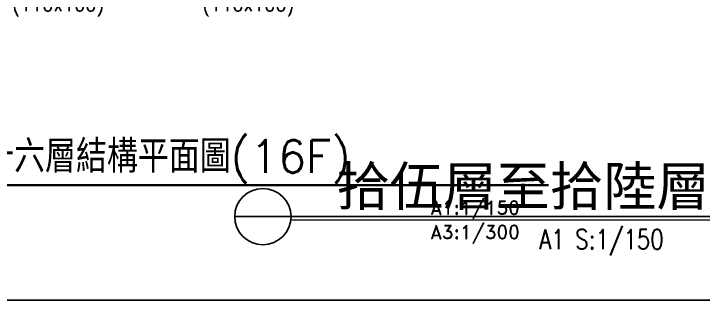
# Model space of a CAD drawing. Header units: millimetres. Extents: x -3377 to 119122, y -22007 to 15479.
# Drawn here: x 77389 to 79295, y 3880 to 4671 of the extents above; entities that cross this region are included whole.
import ezdxf
from ezdxf.enums import TextEntityAlignment as Align

# ---------------------------------------------------------------- set-up
doc = ezdxf.new("R2010")
doc.units = ezdxf.units.MM
doc.header["$LTSCALE"] = 150
doc.header["$MEASUREMENT"] = 0
doc.layers.get('0').update_dxf_attribs({"plot": 0})
doc.layers.add('5', color=5, linetype='Continuous', lineweight=13)
doc.layers.add('LABEL', color=1, linetype='Continuous', plot=False)
doc.layers.add('S-ARCH', color=252, linetype='Continuous', plot=False)
for name, color, linetype in [('S-TEXTC', 3, 'Continuous'), ('S-TITLE', 2, 'Continuous'), ('TEXT', 2, 'Continuous')]:
    doc.layers.add(name, color=color, linetype=linetype)
doc.styles.add('CD1', font='romand', dxfattribs={"height": 3})
doc.styles.add('CS4', font='romans.shx', dxfattribs={"width": 0.7, "height": 45, "bigfont": 'lsp.shx'})
doc.styles.add('CT', font='')
doc.styles.add('ET', font='simplex.shx', dxfattribs={"width": 0.8})
doc.styles.get('CT').set_extended_font_data('DFKai-SB')

# ---------------------------------------------------------------- blocks, each defined once
blk = doc.blocks.new('DwFm')
blk.add_lwpolyline([(-12110.4, -3880.1), (0, -3880.1)])
blk = doc.blocks.new('A$C16E17CE1')
at = {"layer": '5', "color": 252, "linetype": 'Continuous'}
blk.add_lwpolyline([(-56.6, -1367.4), (1144.1, -1367.4)], dxfattribs=at)
at = {"layer": 'LABEL', "color": 252}
blk.add_lwpolyline([(-212, -1358.3), (1144.1, -1358.3)], dxfattribs=at)
at = {"layer": 'LABEL', "color": 252, "linetype": 'Continuous'}
blk.add_arc((-134.2, -1358.3), 77.8, 180.0000014999924, 179.9999985000077, dxfattribs=at)
at = {"layer": 'TEXT', "color": 252, "linetype": 'Continuous', "style": 'CT', "width": 1}
blk.add_text('拾伍層至拾陸層平面圖', height=108, dxfattribs=at).set_placement((69.6, -1328))
at = {"layer": 'TEXT', "color": 252, "style": 'ET', "width": 0.8}
blk.add_text('A1 S:1/150', height=54, dxfattribs=at).set_placement((973.5, -1448), align=Align.RIGHT)
blk = doc.blocks.new('2022-0217')
blk.add_blockref('A$C16E17CE1', (66101.5, -2290.9))

msp = doc.modelspace()

# ---------------------------------------------------------------- linework, layer by layer
at = {"layer": 'S-TITLE', "const_width": 6.25}
msp.add_lwpolyline([(76948.58, 4197.75), (78867.63, 4197.75)], dxfattribs=at)

# ---------------------------------------------------------------- block references
msp.add_blockref('DwFm', (84772.8, 7760.14))
at = {"layer": 'S-ARCH'}
msp.add_blockref('2022-0217', (12110.4, 7760.14), dxfattribs=at)

# ---------------------------------------------------------------- texts
at = {"layer": 'S-TEXTC', "style": 'CS4', "width": 0.8}
msp.add_text('(110x100)', height=45, dxfattribs=at).set_placement((77384.88, 4678.27))
msp.add_text('(110x100)', height=45, dxfattribs=at).set_placement((78164.89, 4678.27), align=Align.RIGHT)
at = {"layer": 'S-TITLE', "style": 'CS4'}
msp.add_text('十六層結構平面圖(16F)', height=90, dxfattribs=at).set_placement((77304.78, 4232.15))
at = {"layer": 'S-TITLE', "style": 'CD1'}
for s, p in [('A1:1/150', (78787.86, 4116.93)), ('A3:1/300', (78787.86, 4049.43))]:
    msp.add_text(s, height=37.5, dxfattribs=at).set_placement(p, align=Align.RIGHT)

doc.saveas('drawing.dxf')
